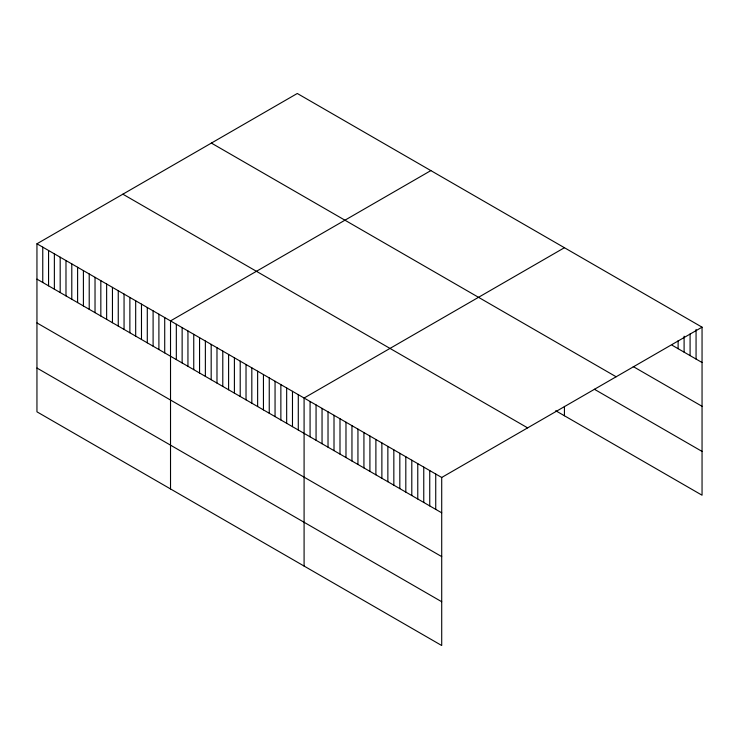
<?xml version="1.0" encoding="UTF-8"?>
<svg xmlns="http://www.w3.org/2000/svg" width="739" height="739" viewBox="0 0 739 739"><rect width="100%" height="100%" fill="white"/><g stroke="black" fill="none" stroke-linecap="round" stroke-linejoin="round"><path stroke-width="1.11" d="M36.95 243.787L441.71 477.477L441.71 645.516L36.95 411.826L36.95 243.787L297.29 93.483L702.05 327.174L702.05 495.213L555.719 410.727M430.855 170.598L170.524 320.902L170.524 488.95M564.43 247.713L304.089 398.016L304.089 566.065M441.71 477.477L702.05 327.174M672.13 345.242L702.05 362.516M633.24 366.581L702.05 406.302M211.372 143.08L616.141 376.77M594.35 389.241L702.05 451.427M122.859 194.181L527.628 427.872M36.95 279.13L441.71 512.82M36.95 322.925L441.71 556.606M36.95 368.04L441.71 601.731M696.064 329.418L696.064 359.062M690.087 333.945L690.087 355.607M684.102 336.19L684.102 352.152M678.116 340.716L678.116 348.697M564.43 406.376L564.43 415.761M435.733 474.022L435.733 509.365M429.747 470.567L429.747 505.91M423.761 467.113L423.761 502.455M417.775 463.658L417.775 499.001M411.799 460.203L411.799 495.546M405.813 456.748L405.813 492.091M399.827 453.293L399.827 488.636M393.841 449.839L393.841 485.181M387.864 446.384L387.864 481.726M381.878 442.929L381.878 478.272M375.892 439.474L375.892 474.817M369.916 436.019L369.916 471.362M363.93 432.564L363.93 467.907M357.944 429.11L357.944 464.452M351.958 425.655L351.958 460.997M345.981 422.2L345.981 457.543M339.995 418.745L339.995 454.088M334.01 415.29L334.01 450.633M328.024 411.835L328.024 447.178M322.047 408.381L322.047 443.723M316.061 404.926L316.061 440.268M310.075 401.471L310.075 436.823M298.288 394.663L298.288 430.015M292.478 391.31L292.478 426.662M286.667 387.966L286.667 423.308M280.866 384.613L280.866 419.955M275.056 381.259L275.056 416.602M269.245 377.906L269.245 413.249M263.444 374.553L263.444 409.896M257.634 371.2L257.634 406.542M251.823 367.846L251.823 403.189M246.022 364.493L246.022 399.836M240.212 361.14L240.212 396.483M234.402 357.787L234.402 393.13M228.6 354.434L228.6 389.776M222.79 351.08L222.79 386.423M216.98 347.727L216.98 383.07M211.178 344.374L211.178 379.717M205.368 341.021L205.368 376.363M199.558 337.668L199.558 373.01M193.747 334.314L193.747 369.657M187.946 330.961L187.946 366.304M182.136 327.608L182.136 362.951M176.325 324.255L176.325 359.597M164.714 317.548L164.714 352.891M158.903 314.195L158.903 349.538M153.102 310.842L153.102 346.185M147.292 307.489L147.292 342.831M141.482 304.135L141.482 339.478M135.68 300.782L135.68 336.134M129.87 297.429L129.87 332.781M124.06 294.076L124.06 329.428M118.258 290.723L118.258 326.075M112.448 287.369L112.448 322.721M106.638 284.025L106.638 319.368M100.837 280.672L100.837 316.015M95.026 277.319L95.026 312.662M89.216 273.966L89.216 309.308M83.405 270.613L83.405 305.955M77.604 267.259L77.604 302.602M71.794 263.906L71.794 299.249M65.983 260.553L65.983 295.896M60.182 257.2L60.182 292.542M54.372 253.846L54.372 289.189M48.562 250.493L48.562 285.836M42.76 247.14L42.76 282.483"/></g></svg>
